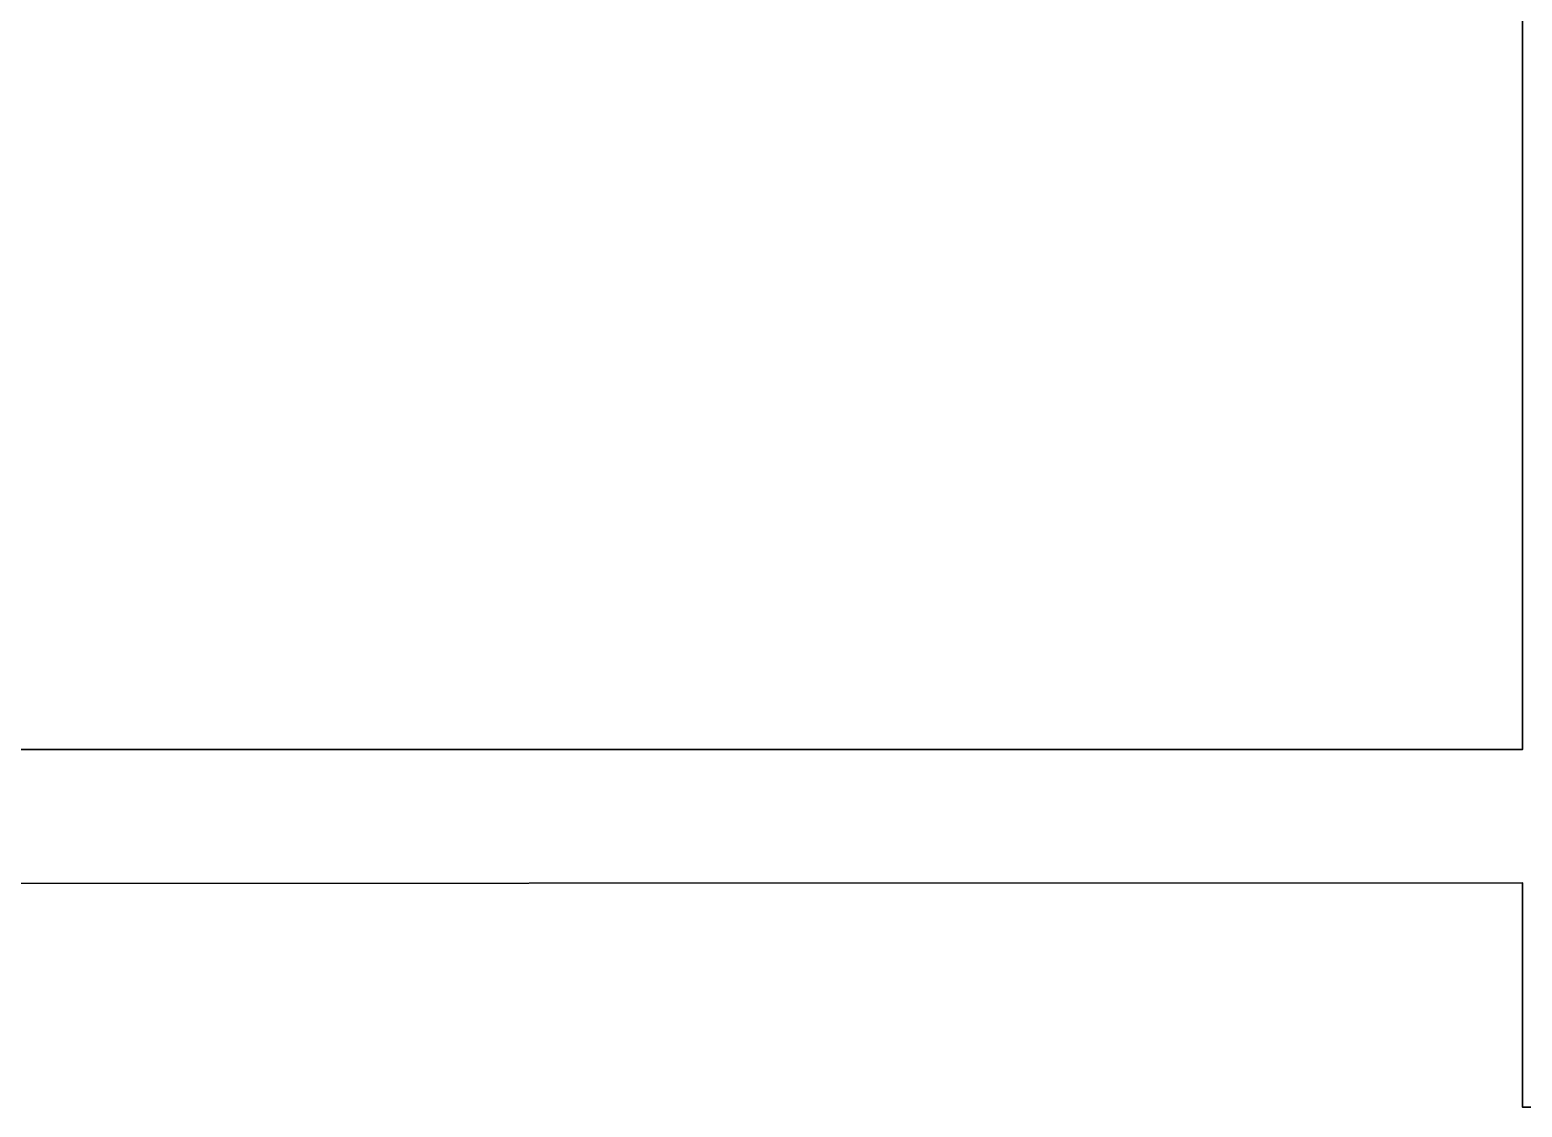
# Model space of a CAD drawing. Header units: inches. Extents: x -950 to 862, y -108 to 714.
# Drawn here: x 344.5 to 445, y -20.7 to 51.9 of the extents above; entities that cross this region are included whole.
import ezdxf

# ---------------------------------------------------------------- set-up
doc = ezdxf.new("R2010")
doc.units = ezdxf.units.IN
doc.linetypes.add('DASHED', pattern=[0.75, 0.5, -0.25])
for name, color, linetype, lineweight in [('ANTI STATIC FLOORING', 255, 'Continuous', 15), ('BLOCK WALL PARTITION', 251, 'Continuous', 30), ('CEILING-GYPSUM', 83, 'DASHED', 15)]:
    doc.layers.add(name, color=color, linetype=linetype, lineweight=lineweight)

msp = doc.modelspace()

# ---------------------------------------------------------------- linework, layer by layer
at = {"layer": 'ANTI STATIC FLOORING'}
msp.add_lwpolyline([(-465.12, 505.21), (183.76, 505.21), (183.76, 530.77), (308.25, 530.77), (308.25, 552.7), (362.04, 552.63), (362.09, 534.6), (357.01, 534.6), (357.01, 476.23), (407.34, 476.29), (407.34, 397.51), (474.63, 312.87), (474.22, 255.47), (444.99, 209.22), (445, 3.41), (320.16, 3.41), (320.12, 205.31), (166.2, 205.3), (164.66, 34.53), (-594.19, 34.41)], dxfattribs=at)
at = {"layer": 'BLOCK WALL PARTITION'}
msp.add_lwpolyline([(320.11, 246.41), (311.12, 246.41), (311.17, -5.6), (445.01, -5.57), (445.01, -20.67), (454, -20.67), (453.95, 204.35), (510.83, 203.13), (510.82, 246.45), (504.29, 246.45), (504.3, 209.23), (444.96, 209.22), (445, 3.41), (320.16, 3.41)], close=True, dxfattribs=at)
at = {"layer": 'CEILING-GYPSUM'}
msp.add_lwpolyline([(-465.12, 505.21), (183.76, 505.21), (183.76, 530.77), (308.25, 530.77), (308.25, 552.7), (362.04, 552.63), (362.09, 534.6), (357.01, 534.6), (357.01, 476.23), (407.34, 476.29), (407.34, 397.51), (474.63, 312.87), (474.22, 255.47), (444.99, 209.22), (445, 3.41), (320.16, 3.41), (320.12, 205.31), (166.2, 205.3), (164.66, 34.53), (-594.19, 34.41)], dxfattribs=at)

doc.saveas('drawing.dxf')
